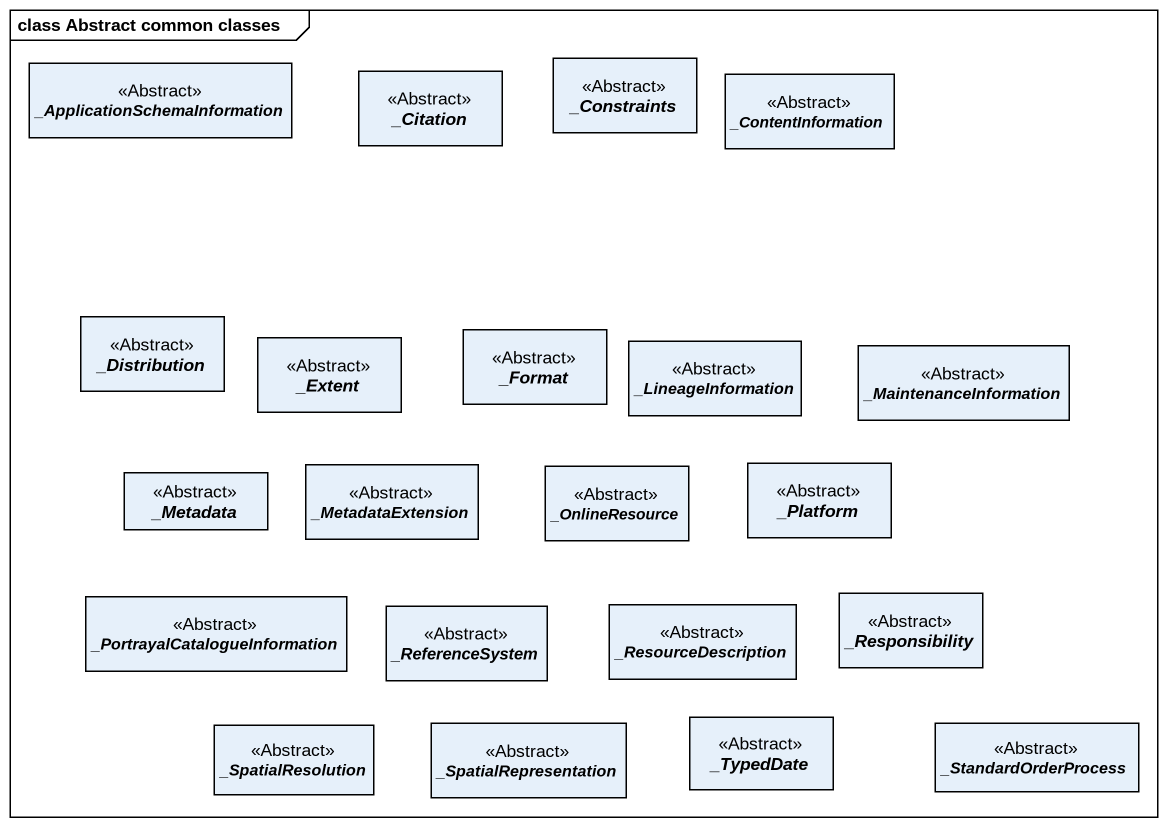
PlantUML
@startuml
mainframe class Abstract common classes
hide circle
hide empty members
abstract class "_ApplicationSchemaInformation" as ApplicationSchemaInformation <<Abstract>>
abstract class "_Citation" as Citation <<Abstract>>
abstract class "_Constraints" as Constraints <<Abstract>>
abstract class "_ContentInformation" as ContentInformation <<Abstract>>
abstract class "_Distribution" as Distribution <<Abstract>>
abstract class "_Extent" as Extent <<Abstract>>
abstract class "_Format" as Format <<Abstract>>
abstract class "_LineageInformation" as LineageInformation <<Abstract>>
abstract class "_MaintenanceInformation" as MaintenanceInformation <<Abstract>>
abstract class "_MetadataExtension" as MetadataExtension <<Abstract>>
abstract class "_OnlineResource" as OnlineResource <<Abstract>>
abstract class "_Platform" as Platform <<Abstract>>
abstract class "_Metadata" as Metadata <<Abstract>>
abstract class "_PortrayalCatalogueInformation" as PortrayalCatalogueInformatio <<Abstract>>
abstract class "_ReferenceSystem" as ReferenceSystem <<Abstract>>
abstract class "_ResourceDescription" as ResourceDescription <<Abstract>>
abstract class "_Responsibility" as Responsibility <<Abstract>>
abstract class "_SpatialResolution" as SpatialResolution <<Abstract>>
abstract class "_SpatialRepresentation" as SpatialRepresentation <<Abstract>>
abstract class "_TypedDate" as TypedDate <<Abstract>>
abstract class "_StandardOrderProcess" as StandardOrderProcess <<Abstract>>
@enduml
